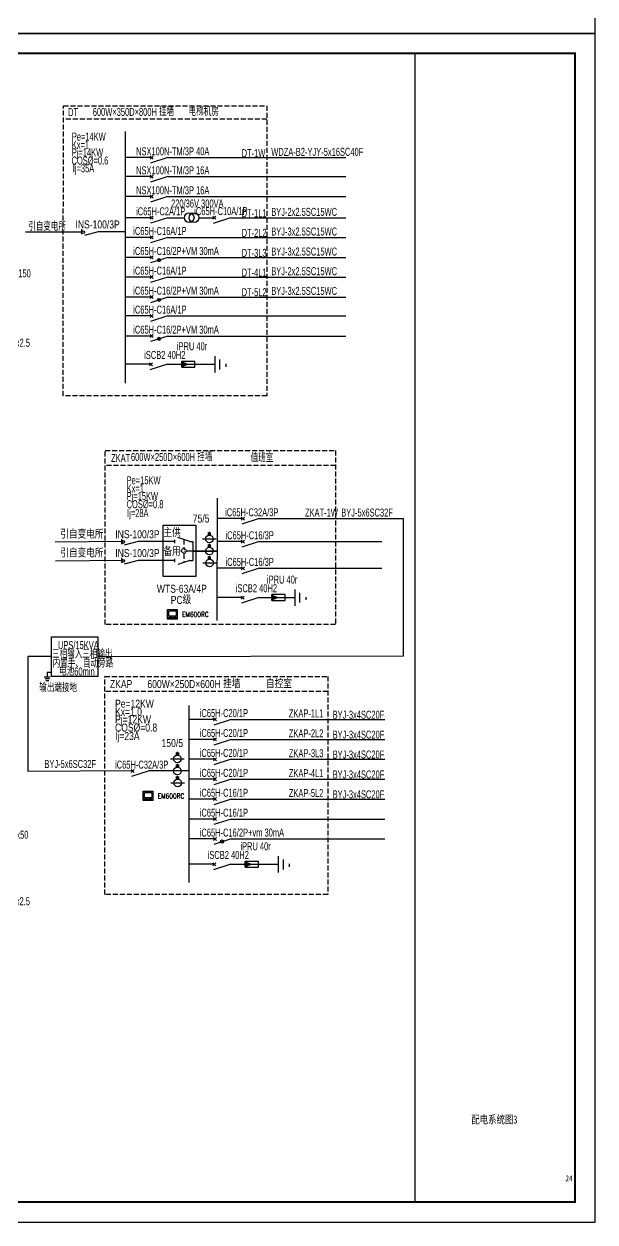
# Model space of a CAD drawing. Extents: x 562591 to 1355713, y 459382 to 835216.
# Drawn here: x 1327177 to 1355713, y 459382 to 519257 of the extents above; entities that cross this region are included whole.
import ezdxf
from ezdxf.enums import TextEntityAlignment as Align

# ---------------------------------------------------------------- set-up
doc = ezdxf.new("R2010")
doc.units = 0
doc.header["$LTSCALE"] = 1000
doc.header["$MEASUREMENT"] = 0
doc.linetypes.add('DASH', pattern=[0.35, 0.25, -0.1])
doc.linetypes.add('DASHED2', pattern=[0.375, 0.25, -0.125])
for name, color, linetype in [('1', 8, 'Continuous'), ('CAPDI-TK2', 7, 'Continuous'), ('ELEC', 3, 'Continuous'), ('elegend', 4, 'Continuous'), ('elight', 1, 'Continuous'), ('epath', 1, 'Continuous'), ('esocket', 4, 'Continuous'), ('etext', 3, 'Continuous'), ('etxt', 3, 'Continuous'), ('E照明系统层', 1, 'Continuous'), ('G', 3, 'Continuous'), ('KX', 3, 'Continuous'), ('TEL_TITLE', 7, 'Continuous'), ('TT', 2, 'Continuous'), ('WIRE-照明', 1, 'Continuous'), ('元件', 7, 'Continuous'), ('电气', 1, 'Continuous')]:
    doc.layers.add(name, color=color, linetype=linetype)
doc.styles.add('CAPDI-仿宋', font='', dxfattribs={"width": 0.75})
doc.styles.add('CAPDI-宋体', font='', dxfattribs={"width": 0.75})
doc.styles.add('G', font='jrs.shx', dxfattribs={"width": 0.75, "bigfont": 'jhz.shx'})
doc.styles.add('hz', font='jrs.shx', dxfattribs={"width": 0.7, "bigfont": 'hztxt.shx'})
doc.styles.add('JHZ', font='jrs.shx', dxfattribs={"width": 0.5, "bigfont": 'hztxt.shx'})
doc.styles.add('ROMANS', font='ROMANS.shx', dxfattribs={"width": 0.8})
doc.styles.add('STYLE1', font='', dxfattribs={"width": 0.8, "height": 800})
doc.styles.get('CAPDI-仿宋').set_extended_font_data('FangSong')
doc.styles.get('CAPDI-宋体').set_extended_font_data('SimSun')
doc.styles.get('STYLE1').set_extended_font_data('NSimSun')

# ---------------------------------------------------------------- blocks, each defined once
blk = doc.blocks.new('BIAO')
at = {"color": 4}
for p, q in [((-315, 0), (-315, 594)), ((-315, 594), (315, 594)), ((315, 0), (-315, 0)), ((-235, 119), (-153, 119)), ((-235, 36), (-235, 119)), ((-153, 36), (-235, 36)), ((-153, 119), (-153, 36)), ((-130, 119), (-47, 119)), ((-130, 36), (-130, 119)), ((-47, 36), (-130, 36)), ((-47, 119), (-47, 36)), ((47, 119), (130, 119)), ((47, 36), (47, 119)), ((130, 36), (47, 36)), ((130, 119), (130, 36)), ((153, 119), (235, 119)), ((153, 36), (153, 119)), ((235, 36), (153, 36)), ((235, 119), (235, 36)), ((315, 0), (315, 594))]:
    blk.add_line(p, q, dxfattribs=at)
blk.add_lwpolyline([(-235, 515), (235, 515), (235, 174), (-235, 174)], close=True, dxfattribs=at)

msp = doc.modelspace()

# ---------------------------------------------------------------- linework, layer by layer
at = {"color": 1, "ltscale": 0.3}
for p, q in [((1336099, 493520, 0), (1336784, 493520, 0)), ((1336112, 492319, 0), (1336797, 492319, 0)), ((1334505, 482527, 0), (1335189, 482527, 0)), ((1334517, 481326, 0), (1335202, 481326, 0))]:
    msp.add_line(p, q, dxfattribs=at)
at = {"color": 0, "ltscale": 0.3}
for p, q in [((1336361, 493827, 0), (1336518, 493827, 0)), ((1336361, 493764, 0), (1336518, 493764, 0)), ((1336440, 493709, 0), (1336440, 493881, 0)), ((1336361, 493223, 0), (1336518, 493223, 0)), ((1336361, 493160, 0), (1336518, 493160, 0)), ((1336440, 493105, 0), (1336440, 493277, 0)), ((1336361, 492626, 0), (1336518, 492626, 0)), ((1336361, 492563, 0), (1336518, 492563, 0)), ((1336440, 492508, 0), (1336440, 492680, 0)), ((1334766, 482835, 0), (1334924, 482835, 0)), ((1334766, 482772, 0), (1334924, 482772, 0)), ((1334845, 482716, 0), (1334845, 482888, 0)), ((1334766, 482230, 0), (1334924, 482230, 0)), ((1334766, 482167, 0), (1334924, 482167, 0)), ((1334845, 482112, 0), (1334845, 482284, 0)), ((1334766, 481633, 0), (1334924, 481633, 0)), ((1334766, 481570, 0), (1334924, 481570, 0)), ((1334845, 481515, 0), (1334845, 481687, 0))]:
    msp.add_line(p, q, dxfattribs=at)
at = {"color": 7, "const_width": 50}
msp.add_lwpolyline([(1346714, 460382), (1346714, 517782)], dxfattribs=at)
msp.add_lwpolyline([(1354713, 517782), (1346713, 517782), (1346713, 460382), (1354713, 460382)], close=True)
at = {"color": 0, "ltscale": 0.3}
for centre in [(1336440, 493520, 0), (1336440, 492916, 0), (1336454, 492319, 0), (1334845, 482527, 0), (1334845, 481923, 0), (1334860, 481326, 0)]:
    msp.add_circle(centre, 189, dxfattribs=at)
at = {"layer": '1', "color": 7, "linetype": 'Continuous'}
for p, q in [((1330068, 508749), (1330068, 508994)), ((1332059, 493263, 0), (1332059, 493508, 0)), ((1334722, 493304, 0), (1334722, 493468, 0)), ((1335473, 493386, 0), (1334873, 493586, 0)), ((1332059, 492323, 0), (1332059, 492568, 0)), ((1334722, 492364, 0), (1334722, 492527, 0)), ((1335473, 492446, 0), (1334873, 492246, 0))]:
    msp.add_line(p, q, dxfattribs=at)
at = {"layer": 'ELEC', "color": 7}
for p, q in [((1333629, 512499, 0), (1333476, 512652, 0)), ((1333476, 512499, 0), (1333629, 512652, 0)), ((1334365, 512575, 0), (1333497, 512294, 0)), ((1333629, 511551, 0), (1333476, 511704, 0)), ((1333476, 511551, 0), (1333629, 511704, 0)), ((1334365, 511627, 0), (1333497, 511346, 0)), ((1333629, 510551, 0), (1333476, 510704, 0)), ((1333476, 510551, 0), (1333629, 510704, 0)), ((1334365, 510627, 0), (1333497, 510346, 0)), ((1333629, 509499, 0), (1333476, 509652, 0)), ((1333476, 509499, 0), (1333629, 509652, 0)), ((1334365, 509575, 0), (1333497, 509294, 0)), ((1336760, 509494, 0), (1336607, 509647, 0)), ((1336607, 509494, 0), (1336760, 509647, 0)), ((1337496, 509570, 0), (1336628, 509289, 0)), ((1330886, 508871), (1330199, 508687)), ((1333629, 508516, 0), (1333476, 508669, 0)), ((1333476, 508516, 0), (1333629, 508669, 0)), ((1334365, 508593, 0), (1333497, 508311, 0)), ((1333629, 507516, 0), (1333476, 507669, 0)), ((1333476, 507516, 0), (1333629, 507669, 0)), ((1334365, 507593, 0), (1333497, 507311, 0)), ((1333629, 506533, 0), (1333476, 506686, 0)), ((1333476, 506533, 0), (1333629, 506686, 0)), ((1334365, 506610, 0), (1333497, 506328, 0)), ((1333629, 505533, 0), (1333476, 505686, 0)), ((1333476, 505533, 0), (1333629, 505686, 0)), ((1334365, 505610, 0), (1333497, 505328, 0)), ((1333629, 504585, 0), (1333476, 504738, 0)), ((1333476, 504585, 0), (1333629, 504738, 0)), ((1334365, 504662, 0), (1333497, 504380, 0)), ((1333629, 503585, 0), (1333476, 503738, 0)), ((1333476, 503585, 0), (1333629, 503738, 0)), ((1334365, 503662, 0), (1333497, 503380, 0)), ((1333598, 502174, 0), (1333445, 502327, 0)), ((1333445, 502174, 0), (1333598, 502327, 0)), ((1334342, 502250, 0), (1333474, 501968, 0)), ((1338189, 494457, 0), (1338035, 494610, 0)), ((1338035, 494457, 0), (1338189, 494610, 0)), ((1338189, 494457, 0), (1338035, 494610, 0)), ((1338035, 494457, 0), (1338189, 494610, 0)), ((1338924, 494534, 0), (1338056, 494252, 0)), ((1338924, 494534, 0), (1338056, 494252, 0)), ((1338924, 494534, 0), (1338056, 494252, 0)), ((1338924, 494534, 0), (1338056, 494252, 0)), ((1332876, 493386, 0), (1332189, 493201, 0)), ((1338189, 493309, 0), (1338035, 493463, 0)), ((1338035, 493309, 0), (1338189, 493463, 0)), ((1338189, 493309, 0), (1338035, 493463, 0)), ((1338035, 493309, 0), (1338189, 493463, 0)), ((1338924, 493386, 0), (1338056, 493104, 0)), ((1338924, 493386, 0), (1338056, 493104, 0)), ((1332876, 492446, 0), (1332189, 492261, 0)), ((1338189, 491978, 0), (1338035, 492131, 0)), ((1338035, 491978, 0), (1338189, 492131, 0)), ((1338189, 491978, 0), (1338035, 492131, 0)), ((1338035, 491978, 0), (1338189, 492131, 0)), ((1338924, 492055, 0), (1338056, 491773, 0)), ((1338924, 492055, 0), (1338056, 491773, 0)), ((1338176, 490514, 0), (1338023, 490667, 0)), ((1338023, 490514, 0), (1338176, 490667, 0)), ((1338920, 490590, 0), (1338051, 490308, 0)), ((1336802, 484423, 0), (1336649, 484576, 0)), ((1336649, 484423, 0), (1336802, 484576, 0)), ((1337538, 484499, 0), (1336670, 484218, 0)), ((1336802, 483427, 0), (1336649, 483581, 0)), ((1336649, 483427, 0), (1336802, 483581, 0)), ((1337538, 483504, 0), (1336670, 483222, 0)), ((1332689, 481847, 0), (1332536, 482000, 0)), ((1332536, 481847, 0), (1332689, 482000, 0)), ((1332689, 481847, 0), (1332536, 482000, 0)), ((1332536, 481847, 0), (1332689, 482000, 0)), ((1336802, 482432, 0), (1336649, 482585, 0)), ((1336649, 482432, 0), (1336802, 482585, 0)), ((1337538, 482509, 0), (1336670, 482227, 0)), ((1333425, 481923, 0), (1332556, 481641, 0)), ((1333425, 481923, 0), (1332556, 481641, 0)), ((1333425, 481923, 0), (1332556, 481641, 0)), ((1333425, 481923, 0), (1332556, 481641, 0)), ((1336802, 481437, 0), (1336649, 481590, 0)), ((1336649, 481437, 0), (1336802, 481590, 0)), ((1337538, 481513, 0), (1336670, 481232, 0)), ((1336802, 480441, 0), (1336649, 480595, 0)), ((1336649, 480441, 0), (1336802, 480595, 0)), ((1337538, 480518, 0), (1336670, 480236, 0)), ((1336802, 479446, 0), (1336649, 479599, 0)), ((1336649, 479446, 0), (1336802, 479599, 0)), ((1337538, 479523, 0), (1336670, 479241, 0)), ((1336802, 478451, 0), (1336649, 478604, 0)), ((1336649, 478451, 0), (1336802, 478604, 0)), ((1337538, 478527, 0), (1336670, 478246, 0)), ((1336772, 477185, 0), (1336619, 477338, 0)), ((1336619, 477185, 0), (1336772, 477338, 0)), ((1337516, 477261, 0), (1336648, 476980, 0))]:
    msp.add_line(p, q, dxfattribs=at)
for centre, radius in [((1330138, 508855), 70), ((1333931, 507452, 0), 75.5), ((1333931, 505469, 0), 75.5), ((1333931, 503521, 0), 75.5), ((1332129, 493369, 0), 70), ((1332129, 492429, 0), 70)]:
    msp.add_circle(centre, radius, dxfattribs=at)
at = {"layer": 'elegend', "color": 3, "linetype": 'Continuous'}
for p, q in [((1335062, 502100, 0), (1335062, 502400, 0)), ((1335717, 502100, 0), (1335717, 502400, 0)), ((1335062, 502100, 0), (1335717, 502100, 0)), ((1339565, 490440, 0), (1339565, 490740, 0)), ((1339565, 490440, 0), (1340221, 490440, 0)), ((1340221, 490440, 0), (1340221, 490740, 0)), ((1338235, 477111, 0), (1338235, 477411, 0)), ((1338891, 477111, 0), (1338891, 477411, 0)), ((1338235, 477111, 0), (1338891, 477111, 0))]:
    msp.add_line(p, q, dxfattribs=at)
for points in [[(1335426, 502250, 0), (1335062, 502100, 0), (1335062, 502400, 0), (1335062, 502100, 0)], [(1339929, 490590, 0), (1339565, 490440, 0), (1339565, 490740, 0), (1339565, 490440, 0)], [(1338600, 477261, 0), (1338235, 477111, 0), (1338235, 477411, 0), (1338235, 477111, 0)]]:
    msp.add_solid(points, dxfattribs=at)
at = {"layer": 'elight'}
msp.add_line((1335429, 481923, 0), (1333425, 481923, 0), dxfattribs=at)
at = {"layer": 'epath'}
for p, q in [((1332255, 501310, 0), (1332252, 513877, 0)), ((1333553, 512575, 0), (1332253, 512575, 0)), ((1334365, 512575, 0), (1343264, 512575, 0)), ((1333553, 511627, 0), (1332253, 511627, 0)), ((1334365, 511627, 0), (1343264, 511627, 0)), ((1333553, 510627, 0), (1332253, 510627, 0)), ((1334365, 510627, 0), (1343264, 510627, 0)), ((1333553, 509575, 0), (1332253, 509575, 0)), ((1334365, 509575, 0), (1335191, 509575, 0)), ((1335917, 509575, 0), (1336699, 509575, 0)), ((1337511, 509575, 0), (1343264, 509575, 0)), ((1332253, 508871), (1330886, 508871)), ((1333553, 508593, 0), (1332253, 508593, 0)), ((1334365, 508593, 0), (1343264, 508593, 0)), ((1333553, 507593, 0), (1332253, 507593, 0)), ((1334365, 507593, 0), (1343264, 507593, 0)), ((1333553, 506610, 0), (1332253, 506610, 0)), ((1334365, 506610, 0), (1343264, 506610, 0)), ((1333553, 505610, 0), (1332253, 505610, 0)), ((1334365, 505610, 0), (1343264, 505610, 0)), ((1333553, 504662, 0), (1332253, 504662, 0)), ((1334365, 504662, 0), (1343264, 504662, 0)), ((1333553, 503662, 0), (1332253, 503662, 0)), ((1334365, 503662, 0), (1343264, 503662, 0)), ((1333522, 502250, 0), (1332255, 502250, 0)), ((1333522, 502250, 0), (1332255, 502250, 0)), ((1333525, 502250, 0), (1332255, 502250, 0)), ((1338112, 494534, 0), (1336812, 494534, 0)), ((1338112, 494534, 0), (1336812, 494534, 0)), ((1338112, 494534, 0), (1336812, 494534, 0)), ((1338924, 494534, 0), (1346139, 494534, 0)), ((1332126, 493386, 0), (1328732, 493354, 0)), ((1334722, 493386, 0), (1332876, 493386, 0)), ((1335473, 493386, 0), (1335623, 493386, 0)), ((1338112, 493386, 0), (1336812, 493386, 0)), ((1338112, 493386, 0), (1336812, 493386, 0)), ((1338112, 493386, 0), (1336812, 493386, 0)), ((1338924, 493386, 0), (1345065, 493386, 0)), ((1336843, 492916, 0), (1335332, 492916, 0)), ((1332126, 492446, 0), (1328745, 492414, 0)), ((1334722, 492446, 0), (1332876, 492446, 0)), ((1335473, 492446, 0), (1335623, 492446, 0)), ((1338112, 492055, 0), (1336812, 492055, 0)), ((1338112, 492055, 0), (1336812, 492055, 0)), ((1338112, 492055, 0), (1336812, 492055, 0)), ((1338924, 492055, 0), (1345065, 492055, 0)), ((1338099, 490590, 0), (1336832, 490590, 0)), ((1338099, 490590, 0), (1336832, 490590, 0)), ((1338102, 490590, 0), (1336832, 490590, 0)), ((1335429, 476350, 0), (1335429, 485194, 0)), ((1336725, 484499, 0), (1335425, 484499, 0)), ((1336725, 484499, 0), (1335425, 484499, 0)), ((1337538, 484499, 0), (1345216, 484499, 0)), ((1336725, 483504, 0), (1335425, 483504, 0)), ((1336725, 483504, 0), (1335425, 483504, 0)), ((1337538, 483504, 0), (1345216, 483504, 0)), ((1336725, 482509, 0), (1335425, 482509, 0)), ((1336725, 482509, 0), (1335425, 482509, 0)), ((1337538, 482509, 0), (1345216, 482509, 0)), ((1335249, 481923, 0), (1333737, 481923, 0)), ((1336725, 481513, 0), (1335425, 481513, 0)), ((1336725, 481513, 0), (1335425, 481513, 0)), ((1337538, 481513, 0), (1345216, 481513, 0)), ((1336725, 480518, 0), (1335425, 480518, 0)), ((1336725, 480518, 0), (1335425, 480518, 0)), ((1337538, 480518, 0), (1345216, 480518, 0)), ((1336725, 479523, 0), (1335425, 479523, 0)), ((1336725, 479523, 0), (1335425, 479523, 0)), ((1337538, 479523, 0), (1345216, 479523, 0)), ((1336725, 478527, 0), (1335425, 478527, 0)), ((1336725, 478527, 0), (1335425, 478527, 0)), ((1337538, 478527, 0), (1345216, 478527, 0)), ((1336695, 477261, 0), (1335429, 477261, 0)), ((1336695, 477261, 0), (1335429, 477261, 0)), ((1336699, 477261, 0), (1335429, 477261, 0))]:
    msp.add_line(p, q, dxfattribs=at)
at = {"layer": 'esocket', "linetype": 'DASH'}
for p, q in [((1339311, 514506, 0), (1329146, 514506, 0)), ((1342747, 497193, 0), (1331235, 497193, 0)), ((1342362, 485896, 0), (1331212, 485896, 0))]:
    msp.add_line(p, q, dxfattribs=at)
at = {"layer": 'esocket', "linetype": 'DASH', "elevation": 0}
msp.add_lwpolyline([(1329146, 515166), (1339311, 515166), (1339305, 500677), (1329140, 500677)], close=True, dxfattribs=at)
at = {"layer": 'esocket', "linetype": 'DASH'}
for points in [[(1331235, 497941), (1342747, 497941), (1342741, 489248), (1331228, 489248)], [(1331212, 486643), (1342362, 486643), (1342362, 475752), (1331212, 475752)]]:
    msp.add_lwpolyline(points, close=True, dxfattribs=at)
at = {"layer": 'etext'}
for p, q in [((1334135, 491643, 0), (1334135, 494216, 0)), ((1334135, 494216, 0), (1335773, 494216, 0)), ((1335773, 494216, 0), (1335773, 491643, 0)), ((1335169, 493078, 0), (1335022, 492924, 0)), ((1335176, 492777, 0), (1335022, 492924, 0)), ((1335169, 493078, 0), (1335323, 492931, 0)), ((1335323, 492931, 0), (1335176, 492777, 0)), ((1335773, 491643, 0), (1334135, 491643, 0))]:
    msp.add_line(p, q, dxfattribs=at)
at = {"layer": 'etext', "linetype": 'DASHED2'}
for p, q in [((1335173, 493486, 0), (1335173, 493075, 0)), ((1335173, 492780, 0), (1335173, 492345, 0))]:
    msp.add_line(p, q, dxfattribs=at)
at = {"layer": 'etext'}
msp.add_lwpolyline([(1328550, 488628), (1330876, 488628), (1330876, 486652), (1328550, 486652)], close=True, dxfattribs=at)
at = {"layer": 'etxt'}
for p, q in [((1335062, 502413, 0), (1335717, 502413, 0)), ((1339565, 490753, 0), (1340221, 490753, 0)), ((1338235, 477424, 0), (1338891, 477424, 0))]:
    msp.add_line(p, q, dxfattribs=at)
at = {"layer": 'G'}
for centre in [(1335433, 509575, 0), (1335675, 509575, 0)]:
    msp.add_circle(centre, 242, dxfattribs=at)
at = {"layer": 'KX', "color": 3}
for p, q in [((1336730, 501834, 0), (1336730, 502649, 0)), ((1336968, 501996, 0), (1336968, 502481, 0)), ((1337274, 502129, 0), (1337274, 502276, 0)), ((1340729, 490174, 0), (1340729, 490989, 0)), ((1340967, 490336, 0), (1340967, 490821, 0)), ((1341273, 490469, 0), (1341273, 490616, 0)), ((1339903, 476845, 0), (1339903, 477660, 0)), ((1340142, 477007, 0), (1340142, 477492, 0)), ((1340448, 477140, 0), (1340448, 477287, 0))]:
    msp.add_line(p, q, dxfattribs=at)
at = {"layer": 'TEL_TITLE'}
for points in [[(1229613, 518782), (1355713, 518782), (1355713, 578182), (1229613, 578182)], [(1229613, 459382), (1355713, 459382), (1355713, 518782), (1229613, 518782)]]:
    msp.add_lwpolyline(points, close=True, dxfattribs=at)
at = {"layer": 'TEL_TITLE', "const_width": 100}
msp.add_lwpolyline([(1232113, 460382), (1354713, 460382), (1354713, 517782), (1232113, 517782)], close=True, dxfattribs=at)
at = {"layer": 'TT', "color": 7}
for p, q in [((1328192, 486622, 0), (1328491, 486622, 0)), ((1328453, 486523, 0), (1328230, 486523, 0)), ((1328412, 486423, 0), (1328270, 486423, 0))]:
    msp.add_line(p, q, dxfattribs=at)
at = {"layer": 'WIRE-照明'}
for p, q in [((1327258, 508871), (1330068, 508871)), ((1334342, 502250, 0), (1336730, 502250, 0)), ((1346139, 487671, 0), (1346139, 494534, 0)), ((1338920, 490590, 0), (1340729, 490590, 0)), ((1327371, 487640, 0), (1327371, 481892, 0)), ((1328550, 487640, 0), (1327371, 487640, 0)), ((1330876, 487640, 0), (1346139, 487671, 0)), ((1328341, 486869, 0), (1328341, 486622, 0)), ((1328341, 486869, 0), (1328550, 486869, 0)), ((1332612, 481923, 0), (1327371, 481892, 0)), ((1337516, 477261, 0), (1339903, 477261, 0))]:
    msp.add_line(p, q, dxfattribs=at)
at = {"layer": 'WIRE-照明', "ltscale": 5}
msp.add_line((1336824, 495564, 0), (1336821, 489447, 0), dxfattribs=at)
at = {"layer": 'WIRE-照明', "ltscale": 10}
for p, q in [((1335623, 493386, 0), (1335623, 492446, 0)), ((1335623, 492916, 0), (1336823, 492916, 0))]:
    msp.add_line(p, q, dxfattribs=at)
at = {"layer": '元件', "color": 0}
msp.add_circle((1337078, 478397, 0), 83, dxfattribs=at)

# ---------------------------------------------------------------- block references
at = {"layer": '电气', "xscale": 0.800000011920929, "yscale": 0.800000011920929, "zscale": 0.800000011920929}
for p in [(1334602, 489519, 0), (1333385, 480442, 0)]:
    msp.add_blockref('BIAO', p, dxfattribs=at)

# ---------------------------------------------------------------- texts
at = {"color": 3, "ltscale": 0.5, "style": 'ROMANS', "width": 0.7}
for p in [(1335078, 489621, 0), (1333861, 480545, 0)]:
    msp.add_text('EM600RC', height=250, dxfattribs=at).set_placement(p)
at = {"color": 1, "style": 'CAPDI-仿宋', "width": 0.75}
msp.add_text('24', height=300, dxfattribs=at).set_placement((1354415, 461413), align=Align.CENTER)
at = {"layer": 'CAPDI-TK2', "style": 'CAPDI-宋体', "width": 0.75}
msp.add_text('配电系统图3', height=400, dxfattribs=at).set_placement((1350684, 464305), align=Align.CENTER)
at = {"layer": 'ELEC', "linetype": 'DASH', "ltscale": 0.67, "style": 'hz', "width": 0.8}
for p in [(1328991, 493542, -10141772), (1328991, 492602, -10141772)]:
    msp.add_text('引自变电所', height=400, dxfattribs=at).set_placement(p)
at = {"layer": 'etext'}
for s, height, style, width, p in [('DT', 400, 'hz', 0.7, (1329382, 514651, 0)), ('600W×350D×800H 挂墙', 400, 'hz', 0.7, (1330614, 514662, 0)), ('电梯机房', 400, 'hz', 0.7, (1335404, 514662, 0)), ('Pe=14KW', 400, 'hz', 0.7, (1329566, 513428, 17569017)), ('Kx=1', 400, 'hz', 0.7, (1329566, 513020, 17569017)), ('COS%%C=0.6', 400, 'hz', 0.7, (1329552, 512233, 17569017)), ('Pj=14KW', 400, 'hz', 0.7, (1329566, 512639, 17569017)), ('NSX100N-TM/3P 40A', 400, 'hz', 0.7, (1332779, 512693, 0)), ('DT-1W', 400, 'hz', 0.7, (1338053, 512601)), ('WDZA-B2-YJY-5x16SC40F', 400, 'hz', 0.7, (1339534, 512666, 0)), ('Ij=35A', 400, 'hz', 0.7, (1329616, 511843, 17569017)), ('NSX100N-TM/3P 16A', 400, 'hz', 0.7, (1332779, 511745, 0)), ('NSX100N-TM/3P 16A', 400, 'hz', 0.7, (1332779, 510745, 0)), ('220/36V 300VA', 400, 'hz', 0.7, (1334527, 510085, 0)), ('iC65H-C2A/1P', 400, 'hz', 0.7, (1332779, 509693, 0)), ('iC65H-C10A/1P', 400, 'hz', 0.7, (1335685, 509705, 0)), ('DT-1L1', 400, 'hz', 0.7, (1338053, 509601)), ('BYJ-2x2.5SC15WC', 400, 'hz', 0.7, (1339534, 509666, 0)), ('引自变电所', 400, 'hz', 0.7, (1327387, 508927)), ('iC65H-C16A/1P', 400, 'hz', 0.7, (1332638, 508710, 0)), ('DT-2L2', 400, 'hz', 0.7, (1338053, 508618)), ('BYJ-3x2.5SC15WC', 400, 'hz', 0.7, (1339534, 508684, 0)), ('iC65H-C16/2P+VM 30mA', 400, 'hz', 0.7, (1332638, 507710, 0)), ('DT-3L3', 400, 'hz', 0.7, (1338053, 507618)), ('BYJ-3x2.5SC15WC', 400, 'hz', 0.7, (1339534, 507684, 0)), ('iC65H-C16A/1P', 400, 'hz', 0.7, (1332638, 506728, 0)), ('WDZA-B2-YJY-4x150', 400, 'hz', 0.7, (1323878, 506595, -3380583)), ('DT-4L1', 400, 'hz', 0.7, (1338053, 506635)), ('BYJ-2x2.5SC15WC', 400, 'hz', 0.7, (1339534, 506701, 0)), ('iC65H-C16/2P+VM 30mA', 400, 'hz', 0.7, (1332638, 505728, 0)), ('DT-5L2', 400, 'hz', 0.7, (1338053, 505652)), ('BYJ-3x2.5SC15WC', 400, 'hz', 0.7, (1339534, 505718, 0)), ('iC65H-C16A/1P', 400, 'hz', 0.7, (1332638, 504780, 0)), ('iC65H-C16/2P+VM 30mA', 400, 'hz', 0.7, (1332638, 503780, 0)), ('WDZA-B2-YJY-4x2.5', 400, 'hz', 0.7, (1323938, 503123, 0)), ('iSCB2 40H2', 400, 'hz', 0.7, (1333184, 502516, 0)), ('ZKAT', 400, 'hz', 0.7, (1331530, 497366, 0)), ('600W×250D×600H 挂墙', 400, 'hz', 0.7, (1332523, 497416, 0)), ('值班室', 400, 'hz', 0.7, (1338503, 497364, 0)), ('Pe=15KW', 400, 'hz', 0.7, (1332307, 496252, 17569017)), ('Kx=1', 400, 'hz', 0.7, (1332307, 495844, 17569017)), ('Pj=15KW', 400, 'hz', 0.7, (1332307, 495463, 17569017)), ('COS%%C=0.8', 400, 'hz', 0.7, (1332307, 495057, 17569017)), ('Ij=28A', 400, 'hz', 0.7, (1332330, 494615, 17569017)), ('iC65H-C32A/3P', 400, 'hz', 0.7, (1337228, 494652, 0)), ('ZKAT-1W', 400, 'hz', 0.7, (1341220, 494636, 0)), ('BYJ-5x6SC32F', 400, 'hz', 0.7, (1343031, 494638, 0)), ('iC65H-C16/3P', 400, 'hz', 0.7, (1337246, 493504, 0)), ('I', 133, 'STYLE1', 0.9, (1335145, 492873, 0)), ('iC65H-C16/3P', 400, 'hz', 0.7, (1337246, 492172, 0)), ('iSCB2 40H2', 400, 'hz', 0.7, (1337762, 490856, 0)), ('三相输入三相输出', 400, 'hz', 0.7, (1328580, 487555, 0)), ('UPS/15KVA', 400, 'hz', 0.7, (1328875, 488017, 0)), ('内置手、自动旁路', 400, 'hz', 0.7, (1328612, 487097, 0)), ('电池60min', 400, 'hz', 0.7, (1328934, 486697, 0)), ('输出端接地', 400, 'hz', 0.7, (1327937, 485874, 0)), ('ZKAP', 400, 'hz', 0.8, (1331473, 486068, 0)), ('600W×250D×600H 挂墙', 400, 'hz', 0.8, (1333345, 486068, 0)), ('自控室', 400, 'hz', 0.8, (1339270, 486068, 0)), ('Pe=12KW', 400, 'hz', 0.8, (1331728, 485087, 17569017)), ('Kx=1.0', 400, 'hz', 0.8, (1331728, 484678, 17569017)), ('iC65H-C20/1P', 400, 'hz', 0.7, (1335961, 484617, 0)), ('ZKAP-1L1', 400, 'hz', 0.7, (1340412, 484602, 0)), ('Pj=12KW', 400, 'hz', 0.8, (1331728, 484298, 17569017)), ('BYJ-3x4SC20F', 400, 'hz', 0.7, (1342601, 484536, 0)), ('COS%%C=0.8', 400, 'hz', 0.8, (1331728, 483892, 17569017)), ('Ij=23A', 400, 'hz', 0.8, (1331728, 483470, 17569017)), ('iC65H-C20/1P', 400, 'hz', 0.7, (1335961, 483622, 0)), ('ZKAP-2L2', 400, 'hz', 0.7, (1340412, 483606, 0)), ('BYJ-3x4SC20F', 400, 'hz', 0.7, (1342601, 483541, 0)), ('iC65H-C20/1P', 400, 'hz', 0.7, (1335961, 482627, 0)), ('ZKAP-3L3', 400, 'hz', 0.7, (1340412, 482611, 0)), ('BYJ-3x4SC20F', 400, 'hz', 0.7, (1342601, 482546, 0)), ('BYJ-5x6SC32F', 400, 'hz', 0.7, (1328196, 482075, 0)), ('iC65H-C32A/3P', 400, 'hz', 0.7, (1331728, 482041, 0)), ('iC65H-C20/1P', 400, 'hz', 0.7, (1335961, 481631, 0)), ('ZKAP-4L1', 400, 'hz', 0.7, (1340412, 481616, 0)), ('BYJ-3x4SC20F', 400, 'hz', 0.7, (1342601, 481550, 0)), ('iC65H-C16/1P', 400, 'hz', 0.7, (1335961, 480636, 0)), ('ZKAP-5L2', 400, 'hz', 0.7, (1340412, 480621, 0)), ('BYJ-3x4SC20F', 400, 'hz', 0.7, (1342601, 480555, 0)), ('iC65H-C16/1P', 400, 'hz', 0.7, (1335961, 479641, 0)), ('iC65H-C16/2P+vm 30mA', 400, 'hz', 0.7, (1335961, 478645, 0)), ('WDZA-B2-YJY-4x50', 400, 'hz', 0.7, (1323965, 478537, -3380583)), ('iSCB2 40H2', 400, 'hz', 0.7, (1336358, 477527, 0)), ('WDZA-B2-YJY-4x2.5', 400, 'hz', 0.7, (1323938, 475213, 0))]:
    msp.add_text(s, height=height, dxfattribs=dict(at, style=style, width=width)).set_placement(p)
at = {"layer": 'etext', "linetype": 'Continuous', "ltscale": 10, "style": 'G', "width": 0.8}
for s, p in [('INS-100/3P', (1329750, 509039, 0)), ('75/5', (1335611, 494340, 0)), ('INS-100/3P', (1331741, 493554, 0)), ('INS-100/3P', (1331741, 492613, 0)), ('150/5', (1334053, 483120, 0))]:
    msp.add_text(s, height=400, dxfattribs=at).set_placement(p)
at = {"layer": 'etext', "style": 'hz', "width": 0.7}
for p in [(1335575, 503157, 0), (1340079, 491497, 0), (1338749, 478168, 0)]:
    msp.add_text('iPRU 40r', height=400, dxfattribs=at).set_placement(p, align=Align.MIDDLE)
at = {"layer": 'E照明系统层', "color": 3, "style": 'JHZ', "width": 0.8}
for s, p in [('主供', (1334146, 493620, 0)), ('备用', (1334146, 492680, 0)), ('WTS-63A/4P', (1333819, 490830, 0)), ('PC级', (1334511, 490271, 0))]:
    msp.add_text(s, height=400, dxfattribs=at).set_placement(p)

doc.saveas('drawing.dxf')
